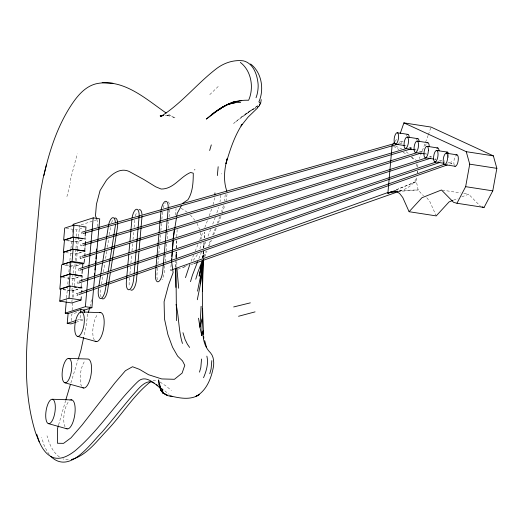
<?xml version="1.0" encoding="UTF-8"?>
<svg xmlns="http://www.w3.org/2000/svg" width="523" height="523" viewBox="0 0 523 523"><rect width="100%" height="100%" fill="white"/><g stroke="black" fill="none" stroke-linecap="round" stroke-linejoin="round"><path stroke-width="0.39" stroke-dasharray="2.62 1.96" d="M175.944 266.946L175.983 261.395M176.016 257.434L176.048 252.674L176.186 259.297L176.349 252.066M176.434 248.046L176.597 240.809M175.591 267.109L175.767 261.493M175.898 257.486L176.048 252.674M176.251 247.915L176.545 240.776M203.454 256.911L203.689 251.36M203.852 247.392L204.055 242.633L203.748 247.425M176.264 257.682L176.539 252.021M176.741 236.808L177.166 229.643M204.336 237.854L204.663 232.284L204.29 237.834M220.811 195.203L219.993 201.937M225.217 194.478L224.55 200.963M203.087 257.806L203.493 251.419M227.054 194.288L225.962 201.08M203.369 251.315L202.852 257.721M203.584 248.144L203.963 242.594M203.401 251.413L202.767 257.676M203.728 247.608L203.852 246.085L203.682 247.667M66.316 301.032L66.526 298.607M66.598 297.803L68.52 276M68.873 271.96L69.448 265.501M69.513 264.69L69.801 261.461M69.873 260.657L70.867 249.347M70.938 248.543L71.723 239.658M72.364 232.389L72.579 229.97M76.11 237.194L75.685 242.051L84.144 239.351M76.181 236.389L76.75 229.917L84.445 227.466M73.03 273.993L72.605 278.844L81.065 276.144M73.102 273.183L73.671 266.717L80.594 264.507M63.035 289.657L71.86 291.017L72.292 286.166M72.357 285.355L72.932 278.89L80.62 276.432M75.874 249.21L75.449 254.06L84.68 251.112M75.946 248.399L76.515 241.927L82.667 239.965M66.042 264.815L74.874 266.181L75.09 263.755M75.371 260.519L75.94 254.047L82.863 251.838M71.867 302.17L72.22 298.123M72.292 297.312L72.86 290.847L79.019 288.879M71.187 320.664L71.762 314.153L78.731 311.917M72.115 310.113L72.828 302.039M73.253 297.195L74.181 286.696M74.253 285.885L75.247 274.582M75.319 273.777L76.168 264.082M76.456 260.853L77.45 249.549M77.522 248.739L78.522 237.435M78.594 236.631L79.588 225.321M84.988 238.292L85.125 236.677M81.379 284.839L81.516 283.224M85.033 247.072L85.177 245.45M76.979 320.22L79.986 319.259L80.555 312.747M164.797 265.71L164.3 271.398A9.61 3.478 -81.2 0 1 161.993 279.766M165.15 261.644L165.719 255.139M166.072 251.079L166.778 242.947M167.131 238.887L167.7 232.382M168.053 228.316L168.622 221.811M169.047 216.934L169.681 209.618M172.093 270.071L170.622 270.267L171.191 263.762M175.486 215.005L176.061 208.5M417.191 172.747L417.328 171.145M417.681 167.138L418.034 163.137M129.586 277.837L129.227 281.91A9.61 3.478 -81.2 0 0 129.377 286.957M129.952 273.771L130.606 266.449M130.894 263.2L131.619 255.061M131.979 250.994L132.705 242.862M132.999 239.606L133.725 231.473M134.084 227.407L134.81 219.274M157.521 268.044L157.018 273.738A9.61 3.478 -81.2 0 0 157.495 280.073M157.887 263.978L158.469 257.466M158.829 253.4L159.482 246.078M159.848 242.012L160.496 234.69M160.862 230.623L161.515 223.301M161.875 219.235L162.529 211.913M202.538 257.937L203.153 252.406M87.707 314.062L86.079 326.313L83.896 336.472M101.547 284.054L102.809 276.079M103.443 272.097L104.835 263.324M105.594 258.545L106.731 251.373M107.359 247.386L108.751 238.619M109.385 234.631L110.647 226.662M202.891 257.859L203.578 254.309L202.944 257.473M199.956 248.732L201.028 243.234M89.995 306.818L91.473 299.633M213.031 204.67L214.633 197.857M223.484 205.5L221.595 211.469M70.213 180.5L77.267 153.847M66.918 196.602L70.461 182.612M58.596 424.931L65.584 400.703M70.899 382.856L78.019 359.772M209.272 215.809L211.828 208.396M215.286 217.365L212.443 224.89M216.868 212.769L218.712 207.409M219.804 216.659L217.333 223.223M222.046 213.384L224.975 204.892M428.121 135.457L419.328 158.567M428.383 134.699L430.762 127.834M204.813 227.44L207.618 220.183M210.704 229.388L207.487 237.462M215.371 228.303L212.443 235.664M218.359 223.001L221.209 215.633M204.781 256.76L206.997 251.151M191.058 261.382L193.595 255.061M213.547 235.036L216.607 227.466M199.76 240.018L203.068 231.846M205.722 241.822L203.355 247.641M210.338 240.861L208.213 246.085M209.03 246.117L211.423 240.26M195.144 251.288L197.936 244.503M198.838 258.604L201.551 252.027M203.872 256.643L206.042 251.367M197.459 254.57L193.772 259.735L192 261.35M394.943 141.53L397.31 138.307M218.222 86.472L208.762 95.624M252.635 109.484L233.716 123.33C240.469 117.636 247.431 112.072 255.44 108.228L250.412 110.477L240.39 117.852M250.184 111.033L245.359 114.55L258.264 105.149L254.505 108.509L255.917 107.849M177.938 269.168L183.468 267.299L186.959 265.259M396.14 189.954L416.413 181.559L416.766 177.552C413.647 185.214 405.959 189.339 398.421 191.601M396.401 189.653L416.413 181.559L418.145 189.954L422.29 194.733L423.578 195.589M453.572 200.132L458.076 198.348M461.829 196.857L468.588 194.177L480.735 206.552M170.622 270.267L172.152 269.718M76.587 293.756L78.123 293.213M447.544 163.143L451.388 161.784M77.018 295.299A0.804 0.739 72.2 0 0 77.306 293.972A0.804 0.739 72.2 0 0 76.077 294.312A0.804 0.739 72.2 0 0 77.018 295.299L78.561 294.756M449.519 164.144L451.826 163.326A0.804 0.739 72.2 0 0 452.114 161.999A0.804 0.739 72.2 0 0 450.885 162.339A0.804 0.739 72.2 0 0 451.826 163.326M183.468 267.299L188.09 265.671M191.176 264.586L193.484 263.769M437.797 161.47L440.896 160.43M81.137 224.825L93.525 220.85M94.303 220.601L97.396 219.608M76.149 322.233L82.909 320.063M74.874 266.181L80.254 264.461M429.148 157.011L430.697 156.521M71.86 291.017L78.012 289.056M79.823 256.996L81.385 256.512M419.073 152.01L421.414 151.284M80.261 258.539A0.804 0.739 72.2 0 0 80.549 257.211A0.804 0.739 72.2 0 0 79.319 257.551A0.804 0.739 72.2 0 0 80.261 258.539L81.823 258.055M409.019 147.832L410.588 147.368M399.101 142.23L402.239 141.341M399.539 143.773L402.677 142.884A0.804 0.739 72.2 0 0 402.965 141.556A0.804 0.739 72.2 0 0 401.736 141.896A0.804 0.739 72.2 0 0 402.677 142.884M153.095 380.6L154.651 380.175L157.384 380.646M398.421 191.281L400.729 190.784M397.794 191.496L418.145 189.954L396.754 190.503M165.255 115.524L169.687 115.91L166.131 115.269L171.237 116.413L175.427 118.139L167.386 113.792M68.35 459.887L64.401 459.462L62.937 458.802M434.397 159.142L435.921 159.378A5.786 2.092 -81.2 0 1 434.737 157.41M442.262 190.111L460.606 192.948M463.803 193.438L468.588 194.177M66.316 228.303L76.75 229.917M67.689 240.567L74.109 241.561M74.913 241.685L76.515 241.927M66.048 240.56L74.076 241.803M65.813 252.57L75.94 254.047M64.845 265.351L73.671 266.717M62.492 277.275L72.932 278.89M63.231 289.356L72.86 290.847M79.986 319.259L82.922 319.71M395.715 146.146L401.729 148.963M181.174 208.291L188.267 212.874M393.479 146.25L398.964 149.643M403.083 152.193L406.515 154.318M411.313 157.286L417.491 161.11M160.071 382.032L166.085 386.072L171.374 390.439M161.306 388.053L169.125 394.309M406.149 151.807L409.248 154.2M59.445 457.004C52.548 452.016 49.293 443.694 46.998 435.796M190.431 215.038L194.837 220.248M161.542 389.302L164.15 392.119M411.725 156.92L414.412 160.554M161.306 388.484L163.679 391.518M426.788 197.727L429.867 201.669L436.221 215.901M161.62 388.962L162.457 390.086M49.319 454.454L47.122 451.434L44.122 445.308L41.637 437.555M161.633 388.635L162.875 390.648M196.975 223.367L199.662 229.519M416.243 163.934L417.583 168.099M200.296 232.382L201.08 235.965L201.133 239.207M97.003 219.438L97.742 227.198M417.746 171.328L417.825 172.943M176.689 252.027L176.754 256.891M176.82 261.762L176.885 266.625M221.314 173.505L221.314 174.002M454.18 165.072A5.779 2.092 -81.2 0 1 455.71 155.579M448.688 155.004A5.779 2.092 -81.2 0 1 448.518 158.24M445.165 163.339A5.779 2.092 -81.2 0 1 444.563 162.339M444.367 161.568A5.779 2.092 -81.2 0 1 444.249 160.646M426.879 153.84A5.779 2.092 -81.2 0 1 425.036 152.925M425.395 145.839A5.779 2.092 -81.2 0 1 426.14 144.08M416.432 150.055A5.779 2.092 -81.2 0 1 415.027 148.885M416.131 140.04A5.779 2.092 -81.2 0 1 416.556 139.399M440.458 161.548A0.804 0.739 72.2 0 1 440.804 160.463A0.804 0.739 72.2 0 1 441.804 160.96A0.804 0.739 72.2 0 1 441.327 161.973M78.437 283.021A0.804 0.739 72.2 0 1 77.358 283.041A0.804 0.739 72.2 0 1 77.352 281.884A0.804 0.739 72.2 0 1 78.437 282.008M430.207 157.488A0.804 0.739 72.2 0 1 430.913 156.495A0.804 0.739 72.2 0 1 431.625 157.554M79.078 270.391A0.804 0.739 72.2 0 1 78.26 269.561A0.804 0.739 72.2 0 1 79.071 268.809M420.923 152.252A0.804 0.739 72.2 0 1 421.63 151.265A0.804 0.739 72.2 0 1 422.342 152.324M410.15 147.734A0.804 0.739 72.2 0 1 411.457 147.8M406.077 145.786A5.779 2.092 -81.2 0 1 405.364 145.191M406.194 135.745A5.779 2.092 -81.2 0 1 406.619 135.097M82.307 233.755A0.804 0.739 72.2 0 1 81.758 232.323M94.336 340.074A14.664 5.308 -81.2 0 1 93.068 327.47A14.664 5.308 -81.2 0 1 97.52 314.48M81.712 386.49A14.664 5.308 -81.2 0 1 80.45 373.886A14.664 5.308 -81.2 0 1 84.903 360.896M65.068 426.905A14.664 5.308 -81.2 0 1 64.329 412.856A14.664 5.308 -81.2 0 1 69.618 400.611M101.063 296.999A9.61 3.478 -81.2 0 1 100.789 288.833M111.556 222.772A9.61 3.478 -81.2 0 1 112.602 220.373M135.398 216.025A9.61 3.478 -81.2 0 1 136.961 211.952M168.249 201.813A9.61 3.478 -81.2 0 1 169.772 206.291M163.189 207.86A9.61 3.478 -81.2 0 1 165.464 202.708M80.437 244.875A0.804 0.739 72.2 0 0 81.379 245.862A0.804 0.739 72.2 0 0 81.666 244.535A0.804 0.739 72.2 0 0 80.437 244.875"/><path stroke-width="0.78" d="M176.506 320.632L175.937 267.737M203.584 334.262C202.349 309.564 201.741 284.76 203.29 260.062M199.126 394.702L195.582 396.591C206.807 390.851 211.658 377.416 213.619 365.662C213.972 361.23 213.554 356.359 210.527 352.855C204.598 347.024 202.571 338.996 203.199 330.837L201.8 335.622L202.597 308.478M201.551 359.033L200.819 367.421L199.505 372.134M211.828 360.615L211.096 369.009L209.782 373.723M202.408 291.501L203.375 259.316M175.538 268.711L175.859 287.395M201.107 306.295L199.969 327.359L201.8 335.622M214.809 195.02L214.94 192.895M197.302 299.731L200.584 283.473L202.937 260.206M261.245 99.645L260.611 103.541L259.31 105.143M171.688 260.722L173.263 237.932L176.414 218.156M95.585 263.579L95.761 261.147M95.944 258.708L96.18 255.466M96.48 251.406L96.657 248.968M217.352 175.551L218.169 166.713M81.313 296.796L81.026 300.032L71.795 302.974L59.753 301.117L60.825 288.984L70.056 286.042L82.091 287.898M84.301 312.499L84.517 310.061L80.843 309.492L68.088 313.584L65.244 313.146L66.244 301.843M72.932 225.929L73.076 224.315L93.205 217.856L99.723 218.862L94.67 276.196M73.939 225.112L64.708 228.054L63.643 240.188L72.874 237.239L73.939 225.112L85.981 226.969L85.7 230.205M70.867 261.905L61.636 264.854L60.563 276.981L69.794 274.039L70.867 261.905L82.902 263.769L82.549 267.809M70.121 274.085L69.049 286.212L59.818 289.16L60.89 277.027L70.121 274.085L82.163 275.941L82.019 277.563M73.704 237.122L64.473 240.07L63.407 252.197L72.638 249.255L73.704 237.122L85.746 238.985M73.128 249.242L63.904 252.191L62.832 264.318L72.063 261.376L73.128 249.242L85.171 251.105M59.753 301.117L68.984 298.169L70.056 286.042M75.404 322.475L70.899 323.92L67.225 323.351L68.088 313.584M85.197 235.866L85.484 232.63M82.052 273.47L82.405 269.43M81.091 288.075L81.307 285.65M81.732 280.792L81.876 279.177M84.961 247.882L84.68 251.112L72.638 249.255M85.177 245.45L85.53 241.41M84.177 262.428L84.458 259.192M84.746 255.956L84.961 253.531M81.738 291.945L81.882 290.324M80.555 312.747L80.843 309.492M65.244 313.146L85.38 306.687L93.205 217.856M83.373 310.427L91.891 307.694L94.526 277.811M134.012 275.065L133.659 279.132A9.61 3.478 -81.2 0 1 129.188 289.735A9.61 3.478 -81.2 0 1 126.376 281.466L127.677 266.828M134.156 273.437L139.177 215.724A9.61 3.478 -81.2 0 0 136.274 209.272A9.61 3.478 -81.2 0 0 132.031 218.019M138.987 251.118L136.51 279.57A9.61 3.478 -81.2 0 1 130.704 289.905M139.131 249.491L142.034 216.162M165.209 242.705L162.731 271.156A9.61 3.478 -81.2 0 1 158.26 281.766A9.61 3.478 -81.2 0 1 155.449 273.496L158.927 234.448M165.353 241.083L167.118 220.758M167.262 219.13L168.184 208.566M171.479 260.513L171.622 258.885M171.838 256.447L172.263 251.576M172.407 249.948L173.27 240.194M173.414 238.573L174.126 230.447M200.584 283.473L202.427 262.546M391.629 191.817L387.876 193.373L392.106 145.401M127.828 265.2L128.769 254.623M128.913 252.995L129.782 243.234M129.926 241.606L131.888 219.647M159.077 232.82L161.032 210.861M94.375 274.797L94.552 273.196M94.892 269.992L95.238 266.782M202.238 262.448L200.917 274.392L197.531 291.161M202.734 263.402L203.094 260.153M107.973 272.954L105.358 289.696A9.61 3.478 -81.2 0 1 100.436 298.581A9.61 3.478 -81.2 0 1 98.507 288.48M108.228 271.359L115.335 225.903A9.61 3.478 -81.2 0 0 115.426 224.092M110.379 272.509L107.64 290.049A9.61 3.478 -81.2 0 1 102.077 298.633M110.634 270.914L117.616 226.256A9.61 3.478 -81.2 0 0 117.682 223.295M98.886 286.094L100.527 275.726M100.782 274.137L102.554 262.977M102.802 261.382L104.45 251.02M104.698 249.425L108.621 224.713A9.61 3.478 -81.2 0 1 112.484 217.731A9.61 3.478 -81.2 0 1 115.367 222.393M176.669 216.574L177.173 213.41L181.644 205.297M387.876 193.373L395.166 190.542L399.664 193.536L402.743 197.478L409.097 211.71L421.937 197.733L441.464 189.986L453.611 202.362L456.952 203.257L465.647 186.665L469.726 164.157L466.255 151.683L403.9 122.879L400.206 133.555M456.952 203.257L484.076 207.454L492.771 190.856L496.85 168.347L493.379 155.874L431.024 127.069L403.9 122.879M201.355 265.39L199.171 276.196L201.375 265.39L200.401 270.143L202.1 264.193M89.832 307.616L88.224 312.676M83.726 337.25L80.862 350.534L78.254 359M201.983 318.971L199.969 327.359L198.531 318.213M43.854 175.617C49.116 152.226 56.504 129.024 69.128 108.49C75.828 97.775 84.484 85.844 97.736 83.445C124.252 78.953 145.943 99.063 166.144 113.014M46.488 164.49L43.056 178.376L40.369 192.503L27.301 338.512C25.241 370.062 26.058 402.71 35.656 433.031C39.454 442.53 43.357 454.363 54.124 457.873C61.989 459.776 69.369 455.213 75.338 450.591C98.893 430.449 115.406 403.645 137.418 382.019C145.139 373.984 154.259 383.261 160.489 388.321M58.367 425.715L57.465 428.84L57.484 443.262L63.577 443.347L70.984 437.862L81.934 425.212L115.158 382.601L125.428 370.696L132.528 366.728L139.53 369.369L148.552 374.723L161.712 378.933L174.427 379.293L182.102 373.102L184.782 365.322L182.501 360.903L177.63 356.117L172.544 347.226L167.929 334.674L164.484 318.906L164.085 301.719L168.576 284.911L173.12 272.62L171.629 261.539M65.813 399.918L70.428 384.398M185.482 277.628L189.934 264.193M195.759 279.217L197.596 272.973L202.466 260.16M209.645 150.5L211.305 144.884M190.503 281.668L192.379 275.327L197.681 261.487M256.035 97.749L257.055 94.578A13.611 4.929 -81.2 0 0 258.127 84.412C257.355 75.135 253.609 63.381 243.476 60.871C233.533 59.537 223.478 63.054 215.731 69.232C196.55 84.105 181.233 103.783 160.515 116.649L163.235 115.302L160.143 115.851L163.791 115.531M203.539 377.717C206.382 370.977 208.651 363.439 206.866 356.117M257.421 107.202L258.741 106.522L259.526 105.378M392.577 144.753L394.473 142.178M257.479 108.045L248.079 117.119L241.025 125.984L242.227 124.239C234.415 136.209 229.943 150.029 226.001 163.66L227.087 158.783C224.347 169.426 223.138 180.736 226.89 191.281M259.434 104.345L260.611 103.541L258.905 101.835C264.416 89.413 261.742 72.409 250.595 63.983M217.3 110.876L206.31 119.094C216.077 110.778 227.06 101.763 240.685 102.469M219.928 109.078C228.139 102.613 238.292 99.913 248.628 100.246C254.139 87.825 251.465 70.821 240.319 62.394M182.762 203.27L187.934 199.734C192.882 191.98 193.242 182.154 193.275 173.185L190.607 172.485C179.958 176.872 173.721 189.176 161.156 189.038L155.697 186.789L143.635 179.389L130.377 172.152A97.095 35.139 -81.2 0 0 106.496 180.141L100.03 190.575L96.415 204.343L95.474 215.836L96.703 218.719M222.778 106.797L211.822 114.262M150.892 381.457C133.79 394.943 122.29 414.255 107.424 430.037C96.748 441.013 86.87 455.513 71.298 459.54M221.34 108.261L217.954 110.314L223.864 106.378L234.284 101.442M222.7 107.437L226.086 105.378M198.956 394.773C190.294 400.461 179.186 398.088 169.805 395.78M257.329 107.182L258.741 106.522M452.82 200.433L449.061 201.924L436.221 215.901L409.097 211.71M172.923 269.443L387.988 192.49M78.895 292.945L444.465 164.229M79.333 294.488L447.211 164.954M194.255 263.5L397.65 191.869M79.195 281.197L435.469 162.241M78.855 283.002L439.778 162.496M67.225 323.351L76.234 320.462M81.797 263.971L84.105 263.232L72.063 261.376M79.555 268.58L426.036 158.005M79.993 270.123L430.357 158.312M82.163 256.27L416.733 152.736M82.601 257.813L421.067 153.069M228.891 104.123L227.963 104.41L234.762 102.815M82.51 243.862L406.672 148.519M82.941 245.405L411.026 148.911M82.006 232.192L395.179 143.341M83.229 233.513L398.755 143.995M238.547 316.258L255.061 311.871M233.676 306.942L250.34 302.85M396.885 191.614L389.452 192.405M234.892 101.978L241.77 100.632M390.465 192.052L396.983 191.555M81.496 311.976A12.362 4.472 -81.2 0 1 82.353 331.059A12.362 4.472 -81.2 0 1 74.75 329.51A12.362 4.472 -81.2 0 1 81.496 311.976L100.808 312.63M68.879 358.392A12.362 4.472 -81.2 0 1 69.729 377.469A12.362 4.472 -81.2 0 1 62.132 375.919A12.362 4.472 -81.2 0 1 68.879 358.392L88.184 359.046A14.664 5.308 -81.2 0 1 90.812 375.998A14.664 5.308 -81.2 0 1 82.556 387.51M52.477 399.265A12.362 4.472 -81.2 0 1 53.333 418.341A12.362 4.472 -81.2 0 1 45.73 416.792A12.362 4.472 -81.2 0 1 52.477 399.265L71.788 399.918M112.916 83.242L102.148 82.634M397.258 132.724A5.779 2.092 -81.2 0 1 397.663 141.648A5.779 2.092 -81.2 0 1 394.107 140.922A5.779 2.092 -81.2 0 1 397.258 132.724L407.914 134.372M407.201 137.019A5.779 2.092 -81.2 0 1 407.6 145.943A5.779 2.092 -81.2 0 1 404.044 145.217A5.779 2.092 -81.2 0 1 407.201 137.019L417.851 138.667M417.204 141.053A5.779 2.092 -81.2 0 1 417.602 149.977A5.779 2.092 -81.2 0 1 414.053 149.258A5.779 2.092 -81.2 0 1 417.204 141.053L427.86 142.701M466.255 151.683L493.379 155.874M427.101 146.316L437.758 147.963M436.731 150.474A5.779 2.092 -81.2 0 1 437.13 159.397A5.779 2.092 -81.2 0 1 433.58 158.672A5.779 2.092 -81.2 0 1 436.731 150.474L447.387 152.115M395.421 144.139L404.554 145.551M446.348 153.206A5.779 2.092 -81.2 0 1 446.753 162.13A5.779 2.092 -81.2 0 1 443.197 161.404A5.779 2.092 -81.2 0 1 446.348 153.206L457.004 154.854M405.364 148.434L414.491 149.846M415.367 152.474L424.499 153.88M469.726 164.157L496.85 168.347M425.264 157.73L433.639 159.025M434.894 161.888L444.027 163.3M444.511 164.621L455.167 166.268M465.647 186.665L492.771 190.856M72.874 237.239L79.293 238.233M80.902 238.481L82.503 238.73M69.794 274.039L81.836 275.896M74.671 287.081L76.273 287.33M78.685 287.702L80.287 287.951M68.984 298.169L81.026 300.032M85.38 306.687L91.891 307.694M172.028 396.297C162.934 396.218 158.292 388.301 158.613 379.92L159.835 385.072M482.069 206.912L484.076 207.454M77.574 336.381L96.147 341.584M64.95 382.797L83.53 388.001M48.554 423.669L67.127 428.867M154.73 383.529C148.395 378.547 141.563 385.288 137.444 389.877C125.134 403.521 114.073 418.223 102.031 432.103C89.963 444.007 69.637 474.93 50.633 456.272M156.514 384.673L157.704 385.444M189.627 347.442L187.365 344.18L185.077 339.492L182.958 332.706M160.391 386.628L159.142 384.614L160.365 387.281L159.391 384.313M36.721 434.208L39.225 441.811M204.696 340.65L206.435 347.174M182.455 343.467C178.487 330.778 179.088 317.265 176.048 304.379M178.689 288.245L176.911 268.253M203.715 336.649L203.807 338.237M194.765 169.524L194.765 169.903M456.148 155.128A5.779 2.092 -81.2 0 1 458.22 160.417A5.779 2.092 -81.2 0 1 454.781 166.079M446.531 152.389A5.779 2.092 -81.2 0 1 448.571 154.082M436.901 148.231A5.786 2.092 -81.2 0 1 439.059 150.846M427.003 142.975A5.779 2.092 -81.2 0 1 429.187 146.61M416.994 138.941A5.779 2.092 -81.2 0 1 419.152 141.55M411.281 148.78A0.804 0.739 72.2 0 1 410.457 148.826M407.057 134.646A5.779 2.092 -81.2 0 1 409.215 137.255M99.749 312.702A14.664 5.308 -81.2 0 1 103.685 328.169A14.664 5.308 -81.2 0 1 95.179 341.101M70.729 399.984A14.664 5.308 -81.2 0 1 74.665 415.452A14.664 5.308 -81.2 0 1 66.16 428.383M114.766 218.084A9.61 3.478 -81.2 0 1 117.649 222.746M139.125 209.716A9.61 3.478 -81.2 0 1 141.981 214.463M161.104 210.043A9.61 3.478 -81.2 0 1 165.346 201.303A9.61 3.478 -81.2 0 1 168.256 207.755M428.435 150.225L428.017 153.546A5.786 2.092 -81.2 0 1 424.454 156.959A5.786 2.092 -81.2 0 1 425.245 147.944A5.786 2.092 -81.2 0 1 428.402 149.199L428.435 150.225M167.183 395.1L162.529 392.708L167.183 395.1M163.32 393.388L160.62 390.066L163.32 393.388"/></g></svg>
